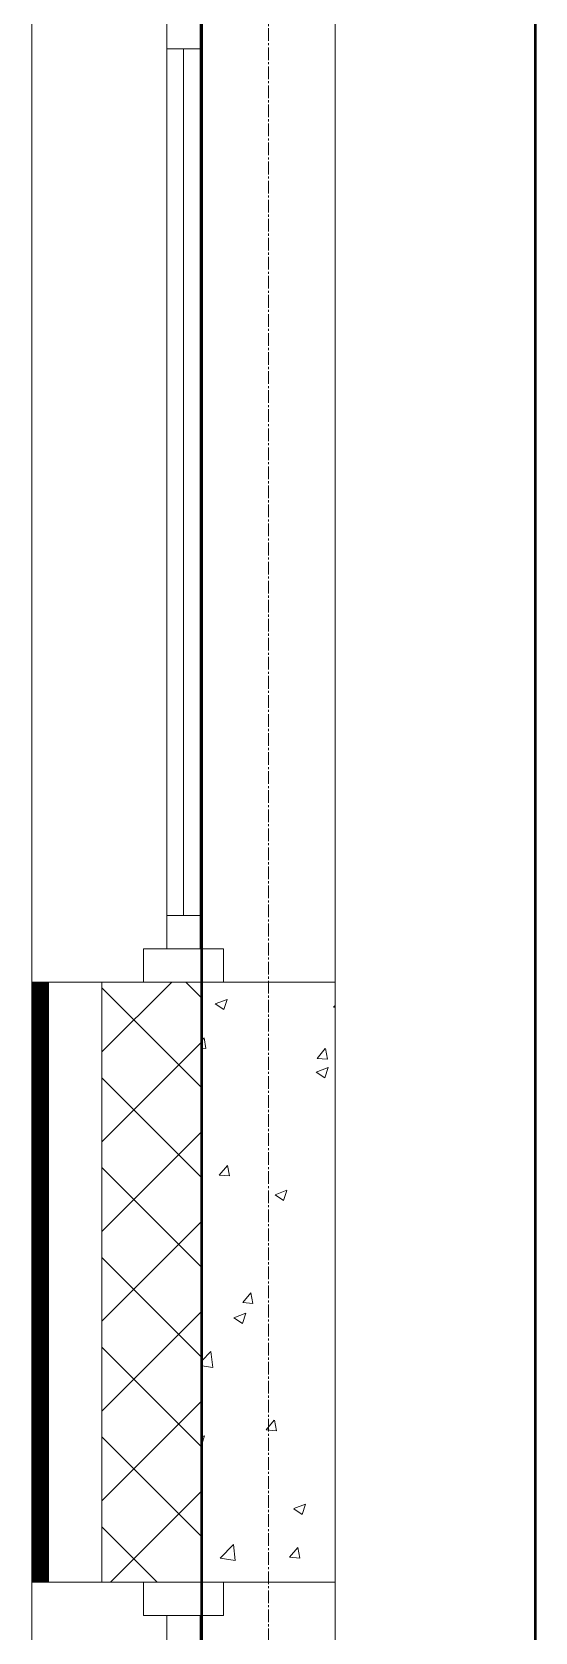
# Model space of a CAD drawing. Header units: millimetres. Extents: x -231292 to 573618, y -153144 to 564035.
# Drawn here: x 8528 to 9283, y -77120 to -74720 of the extents above; entities that cross this region are included whole.
import ezdxf

# ---------------------------------------------------------------- set-up
doc = ezdxf.new("R2010")
doc.units = ezdxf.units.MM
doc.linetypes.add('CENTER2', pattern=[28.575, 19.05, -3.175, 3.175, -3.175])
doc.layers.get('0').update_dxf_attribs({"color": 250})
for name, color, linetype, lineweight in [('A-Wall_Материал_Газоблок_Контур', 250, 'Continuous', 0), ('АР_Окна', 250, 'Continuous', 5), ('АР_Стены ПЕНОблок', 250, 'Continuous', 20), ('АР_Тонкая', 250, 'Continuous', 5), ('АР_Утеплитель', 250, 'Continuous', 0), ('АР_Штриховка', 250, 'Continuous', 0), ('РД_Оси_100', 250, 'Continuous', 0)]:
    doc.layers.add(name, color=color, linetype=linetype, lineweight=lineweight)
doc.layers.add('КР_Балки-0.5', color=60, linetype='Continuous', lineweight=50, plot=False)

# ---------------------------------------------------------------- blocks, each defined once
blk = doc.blocks.new('оси_рен')
at = {"layer": 'РД_Оси_100', "color": 251, "linetype": 'CENTER2', "true_color": 0x636466}
blk.add_line((1195652.916, 135558.25), (1195652.916, 223268.25), dxfattribs=at)

msp = doc.modelspace()

# ---------------------------------------------------------------- linework, layer by layer
at = {"layer": 'A-Wall_Материал_Газоблок_Контур', "color": 18, "linetype": 'Continuous', "lineweight": 0, "true_color": 0x000000}
for p, q in [((8528.458, -74645.283), (8528.458, -76145.283)), ((8983.458, -76145.283), (8983.458, -74645.283)), ((8528.458, -77045.283), (8528.458, -79445.283)), ((8983.458, -79445.283), (8983.458, -77045.283))]:
    msp.add_line(p, q, dxfattribs=at)
at = {"layer": 'АР_Окна', "color": 18, "linetype": 'Continuous', "lineweight": 5, "true_color": 0x000000}
for p, q in [((8528.458, -74645.283), (8528.458, -76145.283)), ((8983.458, -74645.283), (8983.458, -76145.283)), ((8730.958, -74745.283), (8780.958, -74745.283)), ((8755.958, -74745.283), (8755.958, -76045.283)), ((8730.958, -76045.283), (8780.958, -76045.283)), ((8528.458, -77045.283), (8528.458, -79445.283)), ((8983.458, -77045.283), (8983.458, -79445.283))]:
    msp.add_line(p, q, dxfattribs=at)
for points in [[(8730.958, -74695.283), (8780.958, -74695.283), (8780.958, -76095.283), (8730.958, -76095.283)], [(8815.958, -76095.283), (8815.958, -76145.283), (8695.958, -76145.283), (8695.958, -76095.283)], [(8815.958, -77095.283), (8815.958, -77045.283), (8695.958, -77045.283), (8695.958, -77095.283)], [(8730.958, -77095.283), (8780.958, -77095.283), (8780.958, -79395.283), (8730.958, -79395.283)]]:
    msp.add_lwpolyline(points, close=True, dxfattribs=at)
at = {"layer": 'АР_Стены ПЕНОблок', "color": 18, "linetype": 'Continuous', "lineweight": 20, "true_color": 0x000000}
for p, q in [((8983.458, -76145.283), (8783.458, -76145.283)), ((8783.458, -76145.283), (8783.458, -77045.283)), ((8983.458, -77045.283), (8983.458, -76145.283)), ((8783.458, -77045.283), (8983.458, -77045.283))]:
    msp.add_line(p, q, dxfattribs=at)
at = {"layer": 'АР_Тонкая', "color": 18, "linetype": 'Continuous', "lineweight": 5, "true_color": 0x000000}
for p, q in [((8553.458, -76145.283), (8528.458, -76145.283)), ((8528.458, -76145.283), (8528.458, -77045.283)), ((8633.458, -76145.283), (8553.458, -76145.283)), ((8553.458, -76145.283), (8553.458, -77045.283)), ((8553.458, -77045.283), (8553.458, -76145.283)), ((8633.458, -77045.283), (8633.458, -76145.283)), ((8528.458, -77045.283), (8553.458, -77045.283)), ((8553.458, -77045.283), (8633.458, -77045.283))]:
    msp.add_line(p, q, dxfattribs=at)
at = {"layer": 'АР_Утеплитель', "color": 18, "linetype": 'Continuous', "lineweight": 0, "true_color": 0x000000}
for p, q in [((8783.458, -76145.283), (8633.458, -76145.283)), ((8633.458, -76145.283), (8633.458, -77045.283)), ((8783.458, -77045.283), (8783.458, -76145.283)), ((8633.458, -77045.283), (8783.458, -77045.283))]:
    msp.add_line(p, q, dxfattribs=at)
at = {"layer": 'АР_Штриховка', "color": 18, "linetype": 'Continuous', "lineweight": 0, "true_color": 0x000000}
for p, q in [((8528.458, -76146.283), (8553.458, -76146.283)), ((8528.458, -76147.283), (8553.458, -76147.283)), ((8528.458, -76148.283), (8553.458, -76148.283)), ((8528.458, -76149.283), (8553.458, -76149.283)), ((8528.458, -76150.283), (8553.458, -76150.283)), ((8528.458, -76151.283), (8553.458, -76151.283)), ((8633.458, -76250.12), (8738.295, -76145.283)), ((8783.458, -76169.528), (8759.213, -76145.283)), ((8528.458, -76152.283), (8553.458, -76152.283)), ((8528.458, -76153.283), (8553.458, -76153.283)), ((8528.458, -76154.283), (8553.458, -76154.283)), ((8528.458, -76155.283), (8553.458, -76155.283)), ((8528.458, -76156.283), (8553.458, -76156.283)), ((8528.458, -76157.283), (8553.458, -76157.283)), ((8528.458, -76158.283), (8553.458, -76158.283)), ((8528.458, -76159.283), (8553.458, -76159.283)), ((8528.458, -76160.283), (8553.458, -76160.283)), ((8528.458, -76161.283), (8553.458, -76161.283)), ((8528.458, -76162.283), (8553.458, -76162.283)), ((8528.458, -76163.283), (8553.458, -76163.283)), ((8528.458, -76164.283), (8553.458, -76164.283)), ((8528.458, -76165.283), (8553.458, -76165.283)), ((8528.458, -76166.283), (8553.458, -76166.283)), ((8528.458, -76167.283), (8553.458, -76167.283)), ((8528.458, -76168.283), (8553.458, -76168.283)), ((8528.458, -76169.283), (8553.458, -76169.283)), ((8528.458, -76170.283), (8553.458, -76170.283)), ((8528.458, -76171.283), (8553.458, -76171.283)), ((8528.458, -76172.283), (8553.458, -76172.283)), ((8528.458, -76173.283), (8553.458, -76173.283)), ((8528.458, -76174.283), (8553.458, -76174.283)), ((8528.458, -76175.283), (8553.458, -76175.283)), ((8783.458, -76304.232), (8633.458, -76154.232)), ((8803.611, -76178.141), (8821.396, -76171.315)), ((8816.228, -76186.722), (8821.378, -76171.373)), ((8528.458, -76176.283), (8553.458, -76176.283)), ((8528.458, -76177.283), (8553.458, -76177.283)), ((8528.458, -76178.283), (8553.458, -76178.283)), ((8528.458, -76179.283), (8553.458, -76179.283)), ((8528.458, -76180.283), (8553.458, -76180.283)), ((8528.458, -76181.283), (8553.458, -76181.283)), ((8528.458, -76182.283), (8553.458, -76182.283)), ((8528.458, -76183.283), (8553.458, -76183.283)), ((8528.458, -76184.283), (8553.458, -76184.283)), ((8528.458, -76185.283), (8553.458, -76185.283)), ((8528.458, -76186.283), (8553.458, -76186.283)), ((8528.458, -76187.283), (8553.458, -76187.283)), ((8528.458, -76188.283), (8553.458, -76188.283)), ((8528.458, -76189.283), (8553.458, -76189.283)), ((8528.458, -76190.283), (8553.458, -76190.283)), ((8528.458, -76191.283), (8553.458, -76191.283)), ((8528.458, -76192.283), (8553.458, -76192.283)), ((8528.458, -76193.283), (8553.458, -76193.283)), ((8528.458, -76194.283), (8553.458, -76194.283)), ((8528.458, -76195.283), (8553.458, -76195.283)), ((8528.458, -76196.283), (8553.458, -76196.283)), ((8528.458, -76197.283), (8553.458, -76197.283)), ((8528.458, -76198.283), (8553.458, -76198.283)), ((8528.458, -76199.283), (8553.458, -76199.283)), ((8803.586, -76178.197), (8816.22, -76186.719)), ((8980.965, -76183.15), (8983.458, -76180.552)), ((8981.004, -76183.233), (8983.458, -76183.614)), ((8528.458, -76200.283), (8553.458, -76200.283)), ((8528.458, -76201.283), (8553.458, -76201.283)), ((8528.458, -76202.283), (8553.458, -76202.283)), ((8528.458, -76203.283), (8553.458, -76203.283)), ((8528.458, -76204.283), (8553.458, -76204.283)), ((8528.458, -76205.283), (8553.458, -76205.283)), ((8528.458, -76206.283), (8553.458, -76206.283)), ((8528.458, -76207.283), (8553.458, -76207.283)), ((8528.458, -76208.283), (8553.458, -76208.283)), ((8528.458, -76209.283), (8553.458, -76209.283)), ((8528.458, -76210.283), (8553.458, -76210.283)), ((8528.458, -76211.283), (8553.458, -76211.283)), ((8528.458, -76212.283), (8553.458, -76212.283)), ((8528.458, -76213.283), (8553.458, -76213.283)), ((8528.458, -76214.283), (8553.458, -76214.283)), ((8528.458, -76215.283), (8553.458, -76215.283)), ((8528.458, -76216.283), (8553.458, -76216.283)), ((8528.458, -76217.283), (8553.458, -76217.283)), ((8528.458, -76218.283), (8553.458, -76218.283)), ((8528.458, -76219.283), (8553.458, -76219.283)), ((8528.458, -76220.283), (8553.458, -76220.283)), ((8528.458, -76221.283), (8553.458, -76221.283)), ((8528.458, -76222.283), (8553.458, -76222.283)), ((8528.458, -76223.283), (8553.458, -76223.283)), ((8528.458, -76224.283), (8553.458, -76224.283)), ((8528.458, -76225.283), (8553.458, -76225.283)), ((8528.458, -76226.283), (8553.458, -76226.283)), ((8528.458, -76227.283), (8553.458, -76227.283)), ((8528.458, -76228.283), (8553.458, -76228.283)), ((8528.458, -76229.283), (8553.458, -76229.283)), ((8528.458, -76230.283), (8553.458, -76230.283)), ((8528.458, -76231.283), (8553.458, -76231.283)), ((8528.458, -76232.283), (8553.458, -76232.283)), ((8528.458, -76233.283), (8553.458, -76233.283)), ((8528.458, -76234.283), (8553.458, -76234.283)), ((8528.458, -76235.283), (8553.458, -76235.283)), ((8528.458, -76236.283), (8553.458, -76236.283)), ((8528.458, -76237.283), (8553.458, -76237.283)), ((8528.458, -76238.283), (8553.458, -76238.283)), ((8528.458, -76239.283), (8553.458, -76239.283)), ((8528.458, -76240.283), (8553.458, -76240.283)), ((8528.458, -76241.283), (8553.458, -76241.283)), ((8528.458, -76242.283), (8553.458, -76242.283)), ((8528.458, -76243.283), (8553.458, -76243.283)), ((8528.458, -76244.283), (8553.458, -76244.283)), ((8528.458, -76245.283), (8553.458, -76245.283)), ((8528.458, -76246.283), (8553.458, -76246.283)), ((8528.458, -76247.283), (8553.458, -76247.283)), ((8633.458, -76384.824), (8783.458, -76234.824)), ((8783.458, -76232.88), (8786.467, -76229.294)), ((8783.458, -76244.696), (8789.404, -76245.216)), ((8789.61, -76245.178), (8786.673, -76229.257)), ((8956.407, -76259.826), (8968.652, -76245.233)), ((8971.794, -76261.117), (8968.857, -76245.196)), ((8528.458, -76248.283), (8553.458, -76248.283)), ((8528.458, -76249.283), (8553.458, -76249.283)), ((8528.458, -76250.283), (8553.458, -76250.283)), ((8528.458, -76251.283), (8553.458, -76251.283)), ((8528.458, -76252.283), (8553.458, -76252.283)), ((8528.458, -76253.283), (8553.458, -76253.283)), ((8528.458, -76254.283), (8553.458, -76254.283)), ((8528.458, -76255.283), (8553.458, -76255.283)), ((8528.458, -76256.283), (8553.458, -76256.283)), ((8528.458, -76257.283), (8553.458, -76257.283)), ((8528.458, -76258.283), (8553.458, -76258.283)), ((8528.458, -76259.283), (8553.458, -76259.283)), ((8528.458, -76260.283), (8553.458, -76260.283)), ((8528.458, -76261.283), (8553.458, -76261.283)), ((8528.458, -76262.283), (8553.458, -76262.283)), ((8528.458, -76263.283), (8553.458, -76263.283)), ((8528.458, -76264.283), (8553.458, -76264.283)), ((8528.458, -76265.283), (8553.458, -76265.283)), ((8528.458, -76266.283), (8553.458, -76266.283)), ((8528.458, -76267.283), (8553.458, -76267.283)), ((8528.458, -76268.283), (8553.458, -76268.283)), ((8528.458, -76269.283), (8553.458, -76269.283)), ((8528.458, -76270.283), (8553.458, -76270.283)), ((8528.458, -76271.283), (8553.458, -76271.283)), ((8956.406, -76259.827), (8971.589, -76261.155)), ((8528.458, -76272.283), (8553.458, -76272.283)), ((8528.458, -76273.283), (8553.458, -76273.283)), ((8528.458, -76274.283), (8553.458, -76274.283)), ((8528.458, -76275.283), (8553.458, -76275.283)), ((8528.458, -76276.283), (8553.458, -76276.283)), ((8528.458, -76277.283), (8553.458, -76277.283)), ((8528.458, -76278.283), (8553.458, -76278.283)), ((8528.458, -76279.283), (8553.458, -76279.283)), ((8528.458, -76280.283), (8553.458, -76280.283)), ((8528.458, -76281.283), (8553.458, -76281.283)), ((8528.458, -76282.283), (8553.458, -76282.283)), ((8528.458, -76283.283), (8553.458, -76283.283)), ((8528.458, -76284.283), (8553.458, -76284.283)), ((8528.458, -76285.283), (8553.458, -76285.283)), ((8528.458, -76286.283), (8553.458, -76286.283)), ((8528.458, -76287.283), (8553.458, -76287.283)), ((8528.458, -76288.283), (8553.458, -76288.283)), ((8528.458, -76289.283), (8553.458, -76289.283)), ((8528.458, -76290.283), (8553.458, -76290.283)), ((8528.458, -76291.283), (8553.458, -76291.283)), ((8528.458, -76292.283), (8553.458, -76292.283)), ((8528.458, -76293.283), (8553.458, -76293.283)), ((8528.458, -76294.283), (8553.458, -76294.283)), ((8528.458, -76295.283), (8553.458, -76295.283)), ((8783.458, -76438.936), (8633.458, -76288.936)), ((8955.2, -76280.462), (8967.835, -76288.984)), ((8955.225, -76280.407), (8973.01, -76273.58)), ((8967.843, -76288.987), (8972.993, -76273.638)), ((8528.458, -76296.283), (8553.458, -76296.283)), ((8528.458, -76297.283), (8553.458, -76297.283)), ((8528.458, -76298.283), (8553.458, -76298.283)), ((8528.458, -76299.283), (8553.458, -76299.283)), ((8528.458, -76300.283), (8553.458, -76300.283)), ((8528.458, -76301.283), (8553.458, -76301.283)), ((8528.458, -76302.283), (8553.458, -76302.283)), ((8528.458, -76303.283), (8553.458, -76303.283)), ((8528.458, -76304.283), (8553.458, -76304.283)), ((8528.458, -76305.283), (8553.458, -76305.283)), ((8528.458, -76306.283), (8553.458, -76306.283)), ((8528.458, -76307.283), (8553.458, -76307.283)), ((8528.458, -76308.283), (8553.458, -76308.283)), ((8528.458, -76309.283), (8553.458, -76309.283)), ((8528.458, -76310.283), (8553.458, -76310.283)), ((8528.458, -76311.283), (8553.458, -76311.283)), ((8528.458, -76312.283), (8553.458, -76312.283)), ((8528.458, -76313.283), (8553.458, -76313.283)), ((8528.458, -76314.283), (8553.458, -76314.283)), ((8528.458, -76315.283), (8553.458, -76315.283)), ((8528.458, -76316.283), (8553.458, -76316.283)), ((8528.458, -76317.283), (8553.458, -76317.283)), ((8528.458, -76318.283), (8553.458, -76318.283)), ((8528.458, -76319.283), (8553.458, -76319.283)), ((8528.458, -76320.283), (8553.458, -76320.283)), ((8528.458, -76321.283), (8553.458, -76321.283)), ((8528.458, -76322.283), (8553.458, -76322.283)), ((8528.458, -76323.283), (8553.458, -76323.283)), ((8528.458, -76324.283), (8553.458, -76324.283)), ((8528.458, -76325.283), (8553.458, -76325.283)), ((8528.458, -76326.283), (8553.458, -76326.283)), ((8528.458, -76327.283), (8553.458, -76327.283)), ((8528.458, -76328.283), (8553.458, -76328.283)), ((8528.458, -76329.283), (8553.458, -76329.283)), ((8528.458, -76330.283), (8553.458, -76330.283)), ((8528.458, -76331.283), (8553.458, -76331.283)), ((8528.458, -76332.283), (8553.458, -76332.283)), ((8528.458, -76333.283), (8553.458, -76333.283)), ((8528.458, -76334.283), (8553.458, -76334.283)), ((8528.458, -76335.283), (8553.458, -76335.283)), ((8528.458, -76336.283), (8553.458, -76336.283)), ((8528.458, -76337.283), (8553.458, -76337.283)), ((8528.458, -76338.283), (8553.458, -76338.283)), ((8528.458, -76339.283), (8553.458, -76339.283)), ((8528.458, -76340.283), (8553.458, -76340.283)), ((8528.458, -76341.283), (8553.458, -76341.283)), ((8528.458, -76342.283), (8553.458, -76342.283)), ((8528.458, -76343.283), (8553.458, -76343.283)), ((8528.458, -76344.283), (8553.458, -76344.283)), ((8528.458, -76345.283), (8553.458, -76345.283)), ((8528.458, -76346.283), (8553.458, -76346.283)), ((8528.458, -76347.283), (8553.458, -76347.283)), ((8528.458, -76348.283), (8553.458, -76348.283)), ((8528.458, -76349.283), (8553.458, -76349.283)), ((8528.458, -76350.283), (8553.458, -76350.283)), ((8528.458, -76351.283), (8553.458, -76351.283)), ((8528.458, -76352.283), (8553.458, -76352.283)), ((8528.458, -76353.283), (8553.458, -76353.283)), ((8528.458, -76354.283), (8553.458, -76354.283)), ((8528.458, -76355.283), (8553.458, -76355.283)), ((8528.458, -76356.283), (8553.458, -76356.283)), ((8528.458, -76357.283), (8553.458, -76357.283)), ((8528.458, -76358.283), (8553.458, -76358.283)), ((8528.458, -76359.283), (8553.458, -76359.283)), ((8528.458, -76360.283), (8553.458, -76360.283)), ((8528.458, -76361.283), (8553.458, -76361.283)), ((8528.458, -76362.283), (8553.458, -76362.283)), ((8528.458, -76363.283), (8553.458, -76363.283)), ((8528.458, -76364.283), (8553.458, -76364.283)), ((8528.458, -76365.283), (8553.458, -76365.283)), ((8528.458, -76366.283), (8553.458, -76366.283)), ((8528.458, -76367.283), (8553.458, -76367.283)), ((8528.458, -76368.283), (8553.458, -76368.283)), ((8528.458, -76369.283), (8553.458, -76369.283)), ((8528.458, -76370.283), (8553.458, -76370.283)), ((8528.458, -76371.283), (8553.458, -76371.283)), ((8528.458, -76372.283), (8553.458, -76372.283)), ((8528.458, -76373.283), (8553.458, -76373.283)), ((8528.458, -76374.283), (8553.458, -76374.283)), ((8528.458, -76375.283), (8553.458, -76375.283)), ((8528.458, -76376.283), (8553.458, -76376.283)), ((8528.458, -76377.283), (8553.458, -76377.283)), ((8528.458, -76378.283), (8553.458, -76378.283)), ((8528.458, -76379.283), (8553.458, -76379.283)), ((8528.458, -76380.283), (8553.458, -76380.283)), ((8528.458, -76381.283), (8553.458, -76381.283)), ((8528.458, -76382.283), (8553.458, -76382.283)), ((8528.458, -76383.283), (8553.458, -76383.283)), ((8528.458, -76384.283), (8553.458, -76384.283)), ((8528.458, -76385.283), (8553.458, -76385.283)), ((8528.458, -76386.283), (8553.458, -76386.283)), ((8528.458, -76387.283), (8553.458, -76387.283)), ((8528.458, -76388.283), (8553.458, -76388.283)), ((8528.458, -76389.283), (8553.458, -76389.283)), ((8528.458, -76390.283), (8553.458, -76390.283)), ((8528.458, -76391.283), (8553.458, -76391.283)), ((8633.458, -76519.528), (8783.458, -76369.528)), ((8528.458, -76392.283), (8553.458, -76392.283)), ((8528.458, -76393.283), (8553.458, -76393.283)), ((8528.458, -76394.283), (8553.458, -76394.283)), ((8528.458, -76395.283), (8553.458, -76395.283)), ((8528.458, -76396.283), (8553.458, -76396.283)), ((8528.458, -76397.283), (8553.458, -76397.283)), ((8528.458, -76398.283), (8553.458, -76398.283)), ((8528.458, -76399.283), (8553.458, -76399.283)), ((8528.458, -76400.283), (8553.458, -76400.283)), ((8528.458, -76401.283), (8553.458, -76401.283)), ((8528.458, -76402.283), (8553.458, -76402.283)), ((8528.458, -76403.283), (8553.458, -76403.283)), ((8528.458, -76404.283), (8553.458, -76404.283)), ((8528.458, -76405.283), (8553.458, -76405.283)), ((8528.458, -76406.283), (8553.458, -76406.283)), ((8528.458, -76407.283), (8553.458, -76407.283)), ((8528.458, -76408.283), (8553.458, -76408.283)), ((8528.458, -76409.283), (8553.458, -76409.283)), ((8528.458, -76410.283), (8553.458, -76410.283)), ((8528.458, -76411.283), (8553.458, -76411.283)), ((8528.458, -76412.283), (8553.458, -76412.283)), ((8528.458, -76413.283), (8553.458, -76413.283)), ((8528.458, -76414.283), (8553.458, -76414.283)), ((8528.458, -76415.283), (8553.458, -76415.283)), ((8528.458, -76416.283), (8553.458, -76416.283)), ((8528.458, -76417.283), (8553.458, -76417.283)), ((8528.458, -76418.283), (8553.458, -76418.283)), ((8528.458, -76419.283), (8553.458, -76419.283)), ((8528.458, -76420.283), (8553.458, -76420.283)), ((8528.458, -76421.283), (8553.458, -76421.283)), ((8528.458, -76422.283), (8553.458, -76422.283)), ((8528.458, -76423.283), (8553.458, -76423.283)), ((8528.458, -76424.283), (8553.458, -76424.283)), ((8528.458, -76425.283), (8553.458, -76425.283)), ((8528.458, -76426.283), (8553.458, -76426.283)), ((8528.458, -76427.283), (8553.458, -76427.283)), ((8528.458, -76428.283), (8553.458, -76428.283)), ((8528.458, -76429.283), (8553.458, -76429.283)), ((8528.458, -76430.283), (8553.458, -76430.283)), ((8528.458, -76431.283), (8553.458, -76431.283)), ((8528.458, -76432.283), (8553.458, -76432.283)), ((8528.458, -76433.283), (8553.458, -76433.283)), ((8528.458, -76434.283), (8553.458, -76434.283)), ((8528.458, -76435.283), (8553.458, -76435.283)), ((8528.458, -76436.283), (8553.458, -76436.283)), ((8528.458, -76437.283), (8553.458, -76437.283)), ((8528.458, -76438.283), (8553.458, -76438.283)), ((8528.458, -76439.283), (8553.458, -76439.283)), ((8783.458, -76573.639), (8633.458, -76423.639)), ((8809.465, -76434.944), (8821.71, -76420.351)), ((8809.465, -76434.945), (8824.647, -76436.273)), ((8824.852, -76436.235), (8821.915, -76420.314)), ((8528.458, -76440.283), (8553.458, -76440.283)), ((8528.458, -76441.283), (8553.458, -76441.283)), ((8528.458, -76442.283), (8553.458, -76442.283)), ((8528.458, -76443.283), (8553.458, -76443.283)), ((8528.458, -76444.283), (8553.458, -76444.283)), ((8528.458, -76445.283), (8553.458, -76445.283)), ((8528.458, -76446.283), (8553.458, -76446.283)), ((8528.458, -76447.283), (8553.458, -76447.283)), ((8528.458, -76448.283), (8553.458, -76448.283)), ((8528.458, -76449.283), (8553.458, -76449.283)), ((8528.458, -76450.283), (8553.458, -76450.283)), ((8528.458, -76451.283), (8553.458, -76451.283)), ((8528.458, -76452.283), (8553.458, -76452.283)), ((8528.458, -76453.283), (8553.458, -76453.283)), ((8528.458, -76454.283), (8553.458, -76454.283)), ((8528.458, -76455.283), (8553.458, -76455.283)), ((8528.458, -76456.283), (8553.458, -76456.283)), ((8528.458, -76457.283), (8553.458, -76457.283)), ((8528.458, -76458.283), (8553.458, -76458.283)), ((8528.458, -76459.283), (8553.458, -76459.283)), ((8528.458, -76460.283), (8553.458, -76460.283)), ((8528.458, -76461.283), (8553.458, -76461.283)), ((8528.458, -76462.283), (8553.458, -76462.283)), ((8528.458, -76463.283), (8553.458, -76463.283)), ((8893.423, -76464.595), (8911.208, -76457.768)), ((8906.041, -76473.175), (8911.191, -76457.826)), ((8528.458, -76464.283), (8553.458, -76464.283)), ((8528.458, -76465.283), (8553.458, -76465.283)), ((8528.458, -76466.283), (8553.458, -76466.283)), ((8528.458, -76467.283), (8553.458, -76467.283)), ((8528.458, -76468.283), (8553.458, -76468.283)), ((8528.458, -76469.283), (8553.458, -76469.283)), ((8528.458, -76470.283), (8553.458, -76470.283)), ((8528.458, -76471.283), (8553.458, -76471.283)), ((8528.458, -76472.283), (8553.458, -76472.283)), ((8528.458, -76473.283), (8553.458, -76473.283)), ((8528.458, -76474.283), (8553.458, -76474.283)), ((8528.458, -76475.283), (8553.458, -76475.283)), ((8528.458, -76476.283), (8553.458, -76476.283)), ((8528.458, -76477.283), (8553.458, -76477.283)), ((8528.458, -76478.283), (8553.458, -76478.283)), ((8528.458, -76479.283), (8553.458, -76479.283)), ((8528.458, -76480.283), (8553.458, -76480.283)), ((8528.458, -76481.283), (8553.458, -76481.283)), ((8528.458, -76482.283), (8553.458, -76482.283)), ((8528.458, -76483.283), (8553.458, -76483.283)), ((8528.458, -76484.283), (8553.458, -76484.283)), ((8528.458, -76485.283), (8553.458, -76485.283)), ((8528.458, -76486.283), (8553.458, -76486.283)), ((8528.458, -76487.283), (8553.458, -76487.283)), ((8893.398, -76464.65), (8906.033, -76473.172)), ((8528.458, -76488.283), (8553.458, -76488.283)), ((8528.458, -76489.283), (8553.458, -76489.283)), ((8528.458, -76490.283), (8553.458, -76490.283)), ((8528.458, -76491.283), (8553.458, -76491.283)), ((8528.458, -76492.283), (8553.458, -76492.283)), ((8528.458, -76493.283), (8553.458, -76493.283)), ((8528.458, -76494.283), (8553.458, -76494.283)), ((8528.458, -76495.283), (8553.458, -76495.283)), ((8528.458, -76496.283), (8553.458, -76496.283)), ((8528.458, -76497.283), (8553.458, -76497.283)), ((8528.458, -76498.283), (8553.458, -76498.283)), ((8528.458, -76499.283), (8553.458, -76499.283)), ((8528.458, -76500.283), (8553.458, -76500.283)), ((8528.458, -76501.283), (8553.458, -76501.283)), ((8528.458, -76502.283), (8553.458, -76502.283)), ((8528.458, -76503.283), (8553.458, -76503.283)), ((8528.458, -76504.283), (8553.458, -76504.283)), ((8528.458, -76505.283), (8553.458, -76505.283)), ((8528.458, -76506.283), (8553.458, -76506.283)), ((8528.458, -76507.283), (8553.458, -76507.283)), ((8528.458, -76508.283), (8553.458, -76508.283)), ((8528.458, -76509.283), (8553.458, -76509.283)), ((8528.458, -76510.283), (8553.458, -76510.283)), ((8528.458, -76511.283), (8553.458, -76511.283)), ((8633.458, -76654.232), (8783.458, -76504.232)), ((8528.458, -76512.283), (8553.458, -76512.283)), ((8528.458, -76513.283), (8553.458, -76513.283)), ((8528.458, -76514.283), (8553.458, -76514.283)), ((8528.458, -76515.283), (8553.458, -76515.283)), ((8528.458, -76516.283), (8553.458, -76516.283)), ((8528.458, -76517.283), (8553.458, -76517.283)), ((8528.458, -76518.283), (8553.458, -76518.283)), ((8528.458, -76519.283), (8553.458, -76519.283)), ((8528.458, -76520.283), (8553.458, -76520.283)), ((8528.458, -76521.283), (8553.458, -76521.283)), ((8528.458, -76522.283), (8553.458, -76522.283)), ((8528.458, -76523.283), (8553.458, -76523.283)), ((8528.458, -76524.283), (8553.458, -76524.283)), ((8528.458, -76525.283), (8553.458, -76525.283)), ((8528.458, -76526.283), (8553.458, -76526.283)), ((8528.458, -76527.283), (8553.458, -76527.283)), ((8528.458, -76528.283), (8553.458, -76528.283)), ((8528.458, -76529.283), (8553.458, -76529.283)), ((8528.458, -76530.283), (8553.458, -76530.283)), ((8528.458, -76531.283), (8553.458, -76531.283)), ((8528.458, -76532.283), (8553.458, -76532.283)), ((8528.458, -76533.283), (8553.458, -76533.283)), ((8528.458, -76534.283), (8553.458, -76534.283)), ((8528.458, -76535.283), (8553.458, -76535.283)), ((8528.458, -76536.283), (8553.458, -76536.283)), ((8528.458, -76537.283), (8553.458, -76537.283)), ((8528.458, -76538.283), (8553.458, -76538.283)), ((8528.458, -76539.283), (8553.458, -76539.283)), ((8528.458, -76540.283), (8553.458, -76540.283)), ((8528.458, -76541.283), (8553.458, -76541.283)), ((8528.458, -76542.283), (8553.458, -76542.283)), ((8528.458, -76543.283), (8553.458, -76543.283)), ((8528.458, -76544.283), (8553.458, -76544.283)), ((8528.458, -76545.283), (8553.458, -76545.283)), ((8528.458, -76546.283), (8553.458, -76546.283)), ((8528.458, -76547.283), (8553.458, -76547.283)), ((8528.458, -76548.283), (8553.458, -76548.283)), ((8528.458, -76549.283), (8553.458, -76549.283)), ((8528.458, -76550.283), (8553.458, -76550.283)), ((8528.458, -76551.283), (8553.458, -76551.283)), ((8528.458, -76552.283), (8553.458, -76552.283)), ((8528.458, -76553.283), (8553.458, -76553.283)), ((8528.458, -76554.283), (8553.458, -76554.283)), ((8528.458, -76555.283), (8553.458, -76555.283)), ((8528.458, -76556.283), (8553.458, -76556.283)), ((8528.458, -76557.283), (8553.458, -76557.283)), ((8528.458, -76558.283), (8553.458, -76558.283)), ((8528.458, -76559.283), (8553.458, -76559.283)), ((8783.458, -76708.343), (8633.458, -76558.343)), ((8528.458, -76560.283), (8553.458, -76560.283)), ((8528.458, -76561.283), (8553.458, -76561.283)), ((8528.458, -76562.283), (8553.458, -76562.283)), ((8528.458, -76563.283), (8553.458, -76563.283)), ((8528.458, -76564.283), (8553.458, -76564.283)), ((8528.458, -76565.283), (8553.458, -76565.283)), ((8528.458, -76566.283), (8553.458, -76566.283)), ((8528.458, -76567.283), (8553.458, -76567.283)), ((8528.458, -76568.283), (8553.458, -76568.283)), ((8528.458, -76569.283), (8553.458, -76569.283)), ((8528.458, -76570.283), (8553.458, -76570.283)), ((8528.458, -76571.283), (8553.458, -76571.283)), ((8528.458, -76572.283), (8553.458, -76572.283)), ((8528.458, -76573.283), (8553.458, -76573.283)), ((8528.458, -76574.283), (8553.458, -76574.283)), ((8528.458, -76575.283), (8553.458, -76575.283)), ((8528.458, -76576.283), (8553.458, -76576.283)), ((8528.458, -76577.283), (8553.458, -76577.283)), ((8528.458, -76578.283), (8553.458, -76578.283)), ((8528.458, -76579.283), (8553.458, -76579.283)), ((8528.458, -76580.283), (8553.458, -76580.283)), ((8528.458, -76581.283), (8553.458, -76581.283)), ((8528.458, -76582.283), (8553.458, -76582.283)), ((8528.458, -76583.283), (8553.458, -76583.283)), ((8528.458, -76584.283), (8553.458, -76584.283)), ((8528.458, -76585.283), (8553.458, -76585.283)), ((8528.458, -76586.283), (8553.458, -76586.283)), ((8528.458, -76587.283), (8553.458, -76587.283)), ((8528.458, -76588.283), (8553.458, -76588.283)), ((8528.458, -76589.283), (8553.458, -76589.283)), ((8528.458, -76590.283), (8553.458, -76590.283)), ((8528.458, -76591.283), (8553.458, -76591.283)), ((8528.458, -76592.283), (8553.458, -76592.283)), ((8528.458, -76593.283), (8553.458, -76593.283)), ((8528.458, -76594.283), (8553.458, -76594.283)), ((8528.458, -76595.283), (8553.458, -76595.283)), ((8528.458, -76596.283), (8553.458, -76596.283)), ((8528.458, -76597.283), (8553.458, -76597.283)), ((8528.458, -76598.283), (8553.458, -76598.283)), ((8528.458, -76599.283), (8553.458, -76599.283)), ((8528.458, -76600.283), (8553.458, -76600.283)), ((8528.458, -76601.283), (8553.458, -76601.283)), ((8528.458, -76602.283), (8553.458, -76602.283)), ((8528.458, -76603.283), (8553.458, -76603.283)), ((8528.458, -76604.283), (8553.458, -76604.283)), ((8528.458, -76605.283), (8553.458, -76605.283)), ((8528.458, -76606.283), (8553.458, -76606.283)), ((8528.458, -76607.283), (8553.458, -76607.283)), ((8528.458, -76608.283), (8553.458, -76608.283)), ((8528.458, -76609.283), (8553.458, -76609.283)), ((8528.458, -76610.283), (8553.458, -76610.283)), ((8528.458, -76611.283), (8553.458, -76611.283)), ((8528.458, -76612.283), (8553.458, -76612.283)), ((8528.458, -76613.283), (8553.458, -76613.283)), ((8528.458, -76614.283), (8553.458, -76614.283)), ((8528.458, -76615.283), (8553.458, -76615.283)), ((8528.458, -76616.283), (8553.458, -76616.283)), ((8528.458, -76617.283), (8553.458, -76617.283)), ((8528.458, -76618.283), (8553.458, -76618.283)), ((8528.458, -76619.283), (8553.458, -76619.283)), ((8528.458, -76620.283), (8553.458, -76620.283)), ((8528.458, -76621.283), (8553.458, -76621.283)), ((8528.458, -76622.283), (8553.458, -76622.283)), ((8528.458, -76623.283), (8553.458, -76623.283)), ((8528.458, -76624.283), (8553.458, -76624.283)), ((8528.458, -76625.283), (8553.458, -76625.283)), ((8528.458, -76626.283), (8553.458, -76626.283)), ((8528.458, -76627.283), (8553.458, -76627.283)), ((8528.458, -76628.283), (8553.458, -76628.283)), ((8528.458, -76629.283), (8553.458, -76629.283)), ((8528.458, -76630.283), (8553.458, -76630.283)), ((8528.458, -76631.283), (8553.458, -76631.283)), ((8844.709, -76626.001), (8856.954, -76611.408)), ((8844.709, -76626.002), (8859.891, -76627.33)), ((8860.095, -76627.292), (8857.158, -76611.371)), ((8528.458, -76632.283), (8553.458, -76632.283)), ((8528.458, -76633.283), (8553.458, -76633.283)), ((8528.458, -76634.283), (8553.458, -76634.283)), ((8528.458, -76635.283), (8553.458, -76635.283)), ((8528.458, -76636.283), (8553.458, -76636.283)), ((8528.458, -76637.283), (8553.458, -76637.283)), ((8528.458, -76638.283), (8553.458, -76638.283)), ((8528.458, -76639.283), (8553.458, -76639.283)), ((8528.458, -76640.283), (8553.458, -76640.283)), ((8528.458, -76641.283), (8553.458, -76641.283)), ((8528.458, -76642.283), (8553.458, -76642.283)), ((8528.458, -76643.283), (8553.458, -76643.283)), ((8528.458, -76644.283), (8553.458, -76644.283)), ((8528.458, -76645.283), (8553.458, -76645.283)), ((8528.458, -76646.283), (8553.458, -76646.283)), ((8528.458, -76647.283), (8553.458, -76647.283)), ((8528.458, -76648.283), (8553.458, -76648.283)), ((8528.458, -76649.283), (8553.458, -76649.283)), ((8528.458, -76650.283), (8553.458, -76650.283)), ((8528.458, -76651.283), (8553.458, -76651.283)), ((8528.458, -76652.283), (8553.458, -76652.283)), ((8528.458, -76653.283), (8553.458, -76653.283)), ((8528.458, -76654.283), (8553.458, -76654.283)), ((8528.458, -76655.283), (8553.458, -76655.283)), ((8633.458, -76788.936), (8783.458, -76638.936)), ((8831.596, -76648.838), (8844.231, -76657.36)), ((8831.621, -76648.783), (8849.406, -76641.956)), ((8844.238, -76657.363), (8849.389, -76642.014)), ((8528.458, -76656.283), (8553.458, -76656.283)), ((8528.458, -76657.283), (8553.458, -76657.283)), ((8528.458, -76658.283), (8553.458, -76658.283)), ((8528.458, -76659.283), (8553.458, -76659.283)), ((8528.458, -76660.283), (8553.458, -76660.283)), ((8528.458, -76661.283), (8553.458, -76661.283)), ((8528.458, -76662.283), (8553.458, -76662.283)), ((8528.458, -76663.283), (8553.458, -76663.283)), ((8528.458, -76664.283), (8553.458, -76664.283)), ((8528.458, -76665.283), (8553.458, -76665.283)), ((8528.458, -76666.283), (8553.458, -76666.283)), ((8528.458, -76667.283), (8553.458, -76667.283)), ((8528.458, -76668.283), (8553.458, -76668.283)), ((8528.458, -76669.283), (8553.458, -76669.283)), ((8528.458, -76670.283), (8553.458, -76670.283)), ((8528.458, -76671.283), (8553.458, -76671.283)), ((8528.458, -76672.283), (8553.458, -76672.283)), ((8528.458, -76673.283), (8553.458, -76673.283)), ((8528.458, -76674.283), (8553.458, -76674.283)), ((8528.458, -76675.283), (8553.458, -76675.283)), ((8528.458, -76676.283), (8553.458, -76676.283)), ((8528.458, -76677.283), (8553.458, -76677.283)), ((8528.458, -76678.283), (8553.458, -76678.283)), ((8528.458, -76679.283), (8553.458, -76679.283)), ((8528.458, -76680.283), (8553.458, -76680.283)), ((8528.458, -76681.283), (8553.458, -76681.283)), ((8528.458, -76682.283), (8553.458, -76682.283)), ((8528.458, -76683.283), (8553.458, -76683.283)), ((8528.458, -76684.283), (8553.458, -76684.283)), ((8528.458, -76685.283), (8553.458, -76685.283)), ((8528.458, -76686.283), (8553.458, -76686.283)), ((8528.458, -76687.283), (8553.458, -76687.283)), ((8528.458, -76688.283), (8553.458, -76688.283)), ((8528.458, -76689.283), (8553.458, -76689.283)), ((8528.458, -76690.283), (8553.458, -76690.283)), ((8528.458, -76691.283), (8553.458, -76691.283)), ((8528.458, -76692.283), (8553.458, -76692.283)), ((8528.458, -76693.283), (8553.458, -76693.283)), ((8528.458, -76694.283), (8553.458, -76694.283)), ((8528.458, -76695.283), (8553.458, -76695.283)), ((8528.458, -76696.283), (8553.458, -76696.283)), ((8528.458, -76697.283), (8553.458, -76697.283)), ((8528.458, -76698.283), (8553.458, -76698.283)), ((8528.458, -76699.283), (8553.458, -76699.283)), ((8528.458, -76700.283), (8553.458, -76700.283)), ((8528.458, -76701.283), (8553.458, -76701.283)), ((8528.458, -76702.283), (8553.458, -76702.283)), ((8528.458, -76703.283), (8553.458, -76703.283)), ((8783.458, -76843.047), (8633.458, -76693.047)), ((8783.458, -76713.56), (8797.019, -76699.426)), ((8799.878, -76723.542), (8797.072, -76699.42)), ((8528.458, -76704.283), (8553.458, -76704.283)), ((8528.458, -76705.283), (8553.458, -76705.283)), ((8528.458, -76706.283), (8553.458, -76706.283)), ((8528.458, -76707.283), (8553.458, -76707.283)), ((8528.458, -76708.283), (8553.458, -76708.283)), ((8528.458, -76709.283), (8553.458, -76709.283)), ((8528.458, -76710.283), (8553.458, -76710.283)), ((8528.458, -76711.283), (8553.458, -76711.283)), ((8528.458, -76712.283), (8553.458, -76712.283)), ((8528.458, -76713.283), (8553.458, -76713.283)), ((8528.458, -76714.283), (8553.458, -76714.283)), ((8528.458, -76715.283), (8553.458, -76715.283)), ((8528.458, -76716.283), (8553.458, -76716.283)), ((8528.458, -76717.283), (8553.458, -76717.283)), ((8528.458, -76718.283), (8553.458, -76718.283)), ((8528.458, -76719.283), (8553.458, -76719.283)), ((8528.458, -76720.283), (8553.458, -76720.283)), ((8528.458, -76721.283), (8553.458, -76721.283)), ((8528.458, -76722.283), (8553.458, -76722.283)), ((8528.458, -76723.283), (8553.458, -76723.283)), ((8528.458, -76724.283), (8553.458, -76724.283)), ((8528.458, -76725.283), (8553.458, -76725.283)), ((8528.458, -76726.283), (8553.458, -76726.283)), ((8528.458, -76727.283), (8553.458, -76727.283)), ((8783.458, -76721.087), (8799.865, -76723.631)), ((8528.458, -76728.283), (8553.458, -76728.283)), ((8528.458, -76729.283), (8553.458, -76729.283)), ((8528.458, -76730.283), (8553.458, -76730.283)), ((8528.458, -76731.283), (8553.458, -76731.283)), ((8528.458, -76732.283), (8553.458, -76732.283)), ((8528.458, -76733.283), (8553.458, -76733.283)), ((8528.458, -76734.283), (8553.458, -76734.283)), ((8528.458, -76735.283), (8553.458, -76735.283)), ((8528.458, -76736.283), (8553.458, -76736.283)), ((8528.458, -76737.283), (8553.458, -76737.283)), ((8528.458, -76738.283), (8553.458, -76738.283)), ((8528.458, -76739.283), (8553.458, -76739.283)), ((8528.458, -76740.283), (8553.458, -76740.283)), ((8528.458, -76741.283), (8553.458, -76741.283)), ((8528.458, -76742.283), (8553.458, -76742.283)), ((8528.458, -76743.283), (8553.458, -76743.283)), ((8528.458, -76744.283), (8553.458, -76744.283)), ((8528.458, -76745.283), (8553.458, -76745.283)), ((8528.458, -76746.283), (8553.458, -76746.283)), ((8528.458, -76747.283), (8553.458, -76747.283)), ((8528.458, -76748.283), (8553.458, -76748.283)), ((8528.458, -76749.283), (8553.458, -76749.283)), ((8528.458, -76750.283), (8553.458, -76750.283)), ((8528.458, -76751.283), (8553.458, -76751.283)), ((8983.211, -76751.103), (8983.458, -76751.27)), ((8983.235, -76751.048), (8983.458, -76750.963)), ((8528.458, -76752.283), (8553.458, -76752.283)), ((8528.458, -76753.283), (8553.458, -76753.283)), ((8528.458, -76754.283), (8553.458, -76754.283)), ((8528.458, -76755.283), (8553.458, -76755.283)), ((8528.458, -76756.283), (8553.458, -76756.283)), ((8528.458, -76757.283), (8553.458, -76757.283)), ((8528.458, -76758.283), (8553.458, -76758.283)), ((8528.458, -76759.283), (8553.458, -76759.283)), ((8528.458, -76760.283), (8553.458, -76760.283)), ((8528.458, -76761.283), (8553.458, -76761.283)), ((8528.458, -76762.283), (8553.458, -76762.283)), ((8528.458, -76763.283), (8553.458, -76763.283)), ((8528.458, -76764.283), (8553.458, -76764.283)), ((8528.458, -76765.283), (8553.458, -76765.283)), ((8528.458, -76766.283), (8553.458, -76766.283)), ((8528.458, -76767.283), (8553.458, -76767.283)), ((8528.458, -76768.283), (8553.458, -76768.283)), ((8528.458, -76769.283), (8553.458, -76769.283)), ((8528.458, -76770.283), (8553.458, -76770.283)), ((8528.458, -76771.283), (8553.458, -76771.283)), ((8528.458, -76772.283), (8553.458, -76772.283)), ((8528.458, -76773.283), (8553.458, -76773.283)), ((8528.458, -76774.283), (8553.458, -76774.283)), ((8528.458, -76775.283), (8553.458, -76775.283)), ((8633.458, -76923.639), (8783.458, -76773.639)), ((8528.458, -76776.283), (8553.458, -76776.283)), ((8528.458, -76777.283), (8553.458, -76777.283)), ((8528.458, -76778.283), (8553.458, -76778.283)), ((8528.458, -76779.283), (8553.458, -76779.283)), ((8528.458, -76780.283), (8553.458, -76780.283)), ((8528.458, -76781.283), (8553.458, -76781.283)), ((8528.458, -76782.283), (8553.458, -76782.283)), ((8528.458, -76783.283), (8553.458, -76783.283)), ((8528.458, -76784.283), (8553.458, -76784.283)), ((8528.458, -76785.283), (8553.458, -76785.283)), ((8528.458, -76786.283), (8553.458, -76786.283)), ((8528.458, -76787.283), (8553.458, -76787.283)), ((8528.458, -76788.283), (8553.458, -76788.283)), ((8528.458, -76789.283), (8553.458, -76789.283)), ((8528.458, -76790.283), (8553.458, -76790.283)), ((8528.458, -76791.283), (8553.458, -76791.283)), ((8528.458, -76792.283), (8553.458, -76792.283)), ((8528.458, -76793.283), (8553.458, -76793.283)), ((8528.458, -76794.283), (8553.458, -76794.283)), ((8528.458, -76795.283), (8553.458, -76795.283)), ((8528.458, -76796.283), (8553.458, -76796.283)), ((8528.458, -76797.283), (8553.458, -76797.283)), ((8528.458, -76798.283), (8553.458, -76798.283)), ((8528.458, -76799.283), (8553.458, -76799.283)), ((8528.458, -76800.283), (8553.458, -76800.283)), ((8528.458, -76801.283), (8553.458, -76801.283)), ((8528.458, -76802.283), (8553.458, -76802.283)), ((8528.458, -76803.283), (8553.458, -76803.283)), ((8528.458, -76804.283), (8553.458, -76804.283)), ((8528.458, -76805.283), (8553.458, -76805.283)), ((8528.458, -76806.283), (8553.458, -76806.283)), ((8528.458, -76807.283), (8553.458, -76807.283)), ((8528.458, -76808.283), (8553.458, -76808.283)), ((8528.458, -76809.283), (8553.458, -76809.283)), ((8528.458, -76810.283), (8553.458, -76810.283)), ((8528.458, -76811.283), (8553.458, -76811.283)), ((8528.458, -76812.283), (8553.458, -76812.283)), ((8528.458, -76813.283), (8553.458, -76813.283)), ((8528.458, -76814.283), (8553.458, -76814.283)), ((8528.458, -76815.283), (8553.458, -76815.283)), ((8528.458, -76816.283), (8553.458, -76816.283)), ((8528.458, -76817.283), (8553.458, -76817.283)), ((8528.458, -76818.283), (8553.458, -76818.283)), ((8528.458, -76819.283), (8553.458, -76819.283)), ((8528.458, -76820.283), (8553.458, -76820.283)), ((8528.458, -76821.283), (8553.458, -76821.283)), ((8528.458, -76822.283), (8553.458, -76822.283)), ((8528.458, -76823.283), (8553.458, -76823.283)), ((8879.952, -76817.058), (8892.197, -76802.465)), ((8879.952, -76817.058), (8895.134, -76818.387)), ((8895.338, -76818.349), (8892.401, -76802.428)), ((8528.458, -76824.283), (8553.458, -76824.283)), ((8528.458, -76825.283), (8553.458, -76825.283)), ((8528.458, -76826.283), (8553.458, -76826.283)), ((8528.458, -76827.283), (8553.458, -76827.283)), ((8528.458, -76828.283), (8553.458, -76828.283)), ((8528.458, -76829.283), (8553.458, -76829.283)), ((8528.458, -76830.283), (8553.458, -76830.283)), ((8528.458, -76831.283), (8553.458, -76831.283)), ((8528.458, -76832.283), (8553.458, -76832.283)), ((8528.458, -76833.283), (8553.458, -76833.283)), ((8528.458, -76834.283), (8553.458, -76834.283)), ((8528.458, -76835.283), (8553.458, -76835.283)), ((8528.458, -76836.283), (8553.458, -76836.283)), ((8528.458, -76837.283), (8553.458, -76837.283)), ((8528.458, -76838.283), (8553.458, -76838.283)), ((8528.458, -76839.283), (8553.458, -76839.283)), ((8528.458, -76840.283), (8553.458, -76840.283)), ((8528.458, -76841.283), (8553.458, -76841.283)), ((8528.458, -76842.283), (8553.458, -76842.283)), ((8528.458, -76843.283), (8553.458, -76843.283)), ((8528.458, -76844.283), (8553.458, -76844.283)), ((8528.458, -76845.283), (8553.458, -76845.283)), ((8528.458, -76846.283), (8553.458, -76846.283)), ((8528.458, -76847.283), (8553.458, -76847.283)), ((8783.458, -76977.751), (8633.458, -76827.751)), ((8783.458, -76827.735), (8787.604, -76826.144)), ((8783.458, -76838.506), (8787.587, -76826.202)), ((8528.458, -76848.283), (8553.458, -76848.283)), ((8528.458, -76849.283), (8553.458, -76849.283)), ((8528.458, -76850.283), (8553.458, -76850.283)), ((8528.458, -76851.283), (8553.458, -76851.283)), ((8528.458, -76852.283), (8553.458, -76852.283)), ((8528.458, -76853.283), (8553.458, -76853.283)), ((8528.458, -76854.283), (8553.458, -76854.283)), ((8528.458, -76855.283), (8553.458, -76855.283)), ((8528.458, -76856.283), (8553.458, -76856.283)), ((8528.458, -76857.283), (8553.458, -76857.283)), ((8528.458, -76858.283), (8553.458, -76858.283)), ((8528.458, -76859.283), (8553.458, -76859.283)), ((8528.458, -76860.283), (8553.458, -76860.283)), ((8528.458, -76861.283), (8553.458, -76861.283)), ((8528.458, -76862.283), (8553.458, -76862.283)), ((8528.458, -76863.283), (8553.458, -76863.283)), ((8528.458, -76864.283), (8553.458, -76864.283)), ((8528.458, -76865.283), (8553.458, -76865.283)), ((8528.458, -76866.283), (8553.458, -76866.283)), ((8528.458, -76867.283), (8553.458, -76867.283)), ((8528.458, -76868.283), (8553.458, -76868.283)), ((8528.458, -76869.283), (8553.458, -76869.283)), ((8528.458, -76870.283), (8553.458, -76870.283)), ((8528.458, -76871.283), (8553.458, -76871.283)), ((8528.458, -76872.283), (8553.458, -76872.283)), ((8528.458, -76873.283), (8553.458, -76873.283)), ((8528.458, -76874.283), (8553.458, -76874.283)), ((8528.458, -76875.283), (8553.458, -76875.283)), ((8528.458, -76876.283), (8553.458, -76876.283)), ((8528.458, -76877.283), (8553.458, -76877.283)), ((8528.458, -76878.283), (8553.458, -76878.283)), ((8528.458, -76879.283), (8553.458, -76879.283)), ((8528.458, -76880.283), (8553.458, -76880.283)), ((8528.458, -76881.283), (8553.458, -76881.283)), ((8528.458, -76882.283), (8553.458, -76882.283)), ((8528.458, -76883.283), (8553.458, -76883.283)), ((8528.458, -76884.283), (8553.458, -76884.283)), ((8528.458, -76885.283), (8553.458, -76885.283)), ((8528.458, -76886.283), (8553.458, -76886.283)), ((8528.458, -76887.283), (8553.458, -76887.283)), ((8528.458, -76888.283), (8553.458, -76888.283)), ((8528.458, -76889.283), (8553.458, -76889.283)), ((8528.458, -76890.283), (8553.458, -76890.283)), ((8528.458, -76891.283), (8553.458, -76891.283)), ((8528.458, -76892.283), (8553.458, -76892.283)), ((8528.458, -76893.283), (8553.458, -76893.283)), ((8528.458, -76894.283), (8553.458, -76894.283)), ((8528.458, -76895.283), (8553.458, -76895.283)), ((8528.458, -76896.283), (8553.458, -76896.283)), ((8528.458, -76897.283), (8553.458, -76897.283)), ((8528.458, -76898.283), (8553.458, -76898.283)), ((8528.458, -76899.283), (8553.458, -76899.283)), ((8528.458, -76900.283), (8553.458, -76900.283)), ((8528.458, -76901.283), (8553.458, -76901.283)), ((8528.458, -76902.283), (8553.458, -76902.283)), ((8528.458, -76903.283), (8553.458, -76903.283)), ((8528.458, -76904.283), (8553.458, -76904.283)), ((8528.458, -76905.283), (8553.458, -76905.283)), ((8528.458, -76906.283), (8553.458, -76906.283)), ((8528.458, -76907.283), (8553.458, -76907.283)), ((8528.458, -76908.283), (8553.458, -76908.283)), ((8528.458, -76909.283), (8553.458, -76909.283)), ((8528.458, -76910.283), (8553.458, -76910.283)), ((8528.458, -76911.283), (8553.458, -76911.283)), ((8528.458, -76912.283), (8553.458, -76912.283)), ((8528.458, -76913.283), (8553.458, -76913.283)), ((8528.458, -76914.283), (8553.458, -76914.283)), ((8528.458, -76915.283), (8553.458, -76915.283)), ((8528.458, -76916.283), (8553.458, -76916.283)), ((8528.458, -76917.283), (8553.458, -76917.283)), ((8528.458, -76918.283), (8553.458, -76918.283)), ((8528.458, -76919.283), (8553.458, -76919.283)), ((8646.518, -77045.283), (8783.458, -76908.343)), ((8528.458, -76920.283), (8553.458, -76920.283)), ((8528.458, -76921.283), (8553.458, -76921.283)), ((8528.458, -76922.283), (8553.458, -76922.283)), ((8528.458, -76923.283), (8553.458, -76923.283)), ((8528.458, -76924.283), (8553.458, -76924.283)), ((8528.458, -76925.283), (8553.458, -76925.283)), ((8528.458, -76926.283), (8553.458, -76926.283)), ((8528.458, -76927.283), (8553.458, -76927.283)), ((8528.458, -76928.283), (8553.458, -76928.283)), ((8528.458, -76929.283), (8553.458, -76929.283)), ((8528.458, -76930.283), (8553.458, -76930.283)), ((8528.458, -76931.283), (8553.458, -76931.283)), ((8528.458, -76932.283), (8553.458, -76932.283)), ((8528.458, -76933.283), (8553.458, -76933.283)), ((8528.458, -76934.283), (8553.458, -76934.283)), ((8528.458, -76935.283), (8553.458, -76935.283)), ((8528.458, -76936.283), (8553.458, -76936.283)), ((8528.458, -76937.283), (8553.458, -76937.283)), ((8528.458, -76938.283), (8553.458, -76938.283)), ((8528.458, -76939.283), (8553.458, -76939.283)), ((8528.458, -76940.283), (8553.458, -76940.283)), ((8528.458, -76941.283), (8553.458, -76941.283)), ((8528.458, -76942.283), (8553.458, -76942.283)), ((8528.458, -76943.283), (8553.458, -76943.283)), ((8921.408, -76935.291), (8934.043, -76943.813)), ((8921.433, -76935.236), (8939.218, -76928.409)), ((8934.051, -76943.816), (8939.201, -76928.467)), ((8528.458, -76944.283), (8553.458, -76944.283)), ((8528.458, -76945.283), (8553.458, -76945.283)), ((8528.458, -76946.283), (8553.458, -76946.283)), ((8528.458, -76947.283), (8553.458, -76947.283)), ((8528.458, -76948.283), (8553.458, -76948.283)), ((8528.458, -76949.283), (8553.458, -76949.283)), ((8528.458, -76950.283), (8553.458, -76950.283)), ((8528.458, -76951.283), (8553.458, -76951.283)), ((8528.458, -76952.283), (8553.458, -76952.283)), ((8528.458, -76953.283), (8553.458, -76953.283)), ((8528.458, -76954.283), (8553.458, -76954.283)), ((8528.458, -76955.283), (8553.458, -76955.283)), ((8528.458, -76956.283), (8553.458, -76956.283)), ((8528.458, -76957.283), (8553.458, -76957.283)), ((8528.458, -76958.283), (8553.458, -76958.283)), ((8528.458, -76959.283), (8553.458, -76959.283)), ((8528.458, -76960.283), (8553.458, -76960.283)), ((8528.458, -76961.283), (8553.458, -76961.283)), ((8528.458, -76962.283), (8553.458, -76962.283)), ((8528.458, -76963.283), (8553.458, -76963.283)), ((8528.458, -76964.283), (8553.458, -76964.283)), ((8528.458, -76965.283), (8553.458, -76965.283)), ((8528.458, -76966.283), (8553.458, -76966.283)), ((8528.458, -76967.283), (8553.458, -76967.283)), ((8716.286, -77045.283), (8633.458, -76962.455)), ((8528.458, -76968.283), (8553.458, -76968.283)), ((8528.458, -76969.283), (8553.458, -76969.283)), ((8528.458, -76970.283), (8553.458, -76970.283)), ((8528.458, -76971.283), (8553.458, -76971.283)), ((8528.458, -76972.283), (8553.458, -76972.283)), ((8528.458, -76973.283), (8553.458, -76973.283)), ((8528.458, -76974.283), (8553.458, -76974.283)), ((8528.458, -76975.283), (8553.458, -76975.283)), ((8528.458, -76976.283), (8553.458, -76976.283)), ((8528.458, -76977.283), (8553.458, -76977.283)), ((8528.458, -76978.283), (8553.458, -76978.283)), ((8528.458, -76979.283), (8553.458, -76979.283)), ((8528.458, -76980.283), (8553.458, -76980.283)), ((8528.458, -76981.283), (8553.458, -76981.283)), ((8528.458, -76982.283), (8553.458, -76982.283)), ((8528.458, -76983.283), (8553.458, -76983.283)), ((8528.458, -76984.283), (8553.458, -76984.283)), ((8528.458, -76985.283), (8553.458, -76985.283)), ((8528.458, -76986.283), (8553.458, -76986.283)), ((8528.458, -76987.283), (8553.458, -76987.283)), ((8528.458, -76988.283), (8553.458, -76988.283)), ((8528.458, -76989.283), (8553.458, -76989.283)), ((8528.458, -76990.283), (8553.458, -76990.283)), ((8528.458, -76991.283), (8553.458, -76991.283)), ((8810.91, -77009.513), (8830.694, -76988.894)), ((8833.553, -77013.011), (8830.747, -76988.888)), ((8528.458, -76992.283), (8553.458, -76992.283)), ((8528.458, -76993.283), (8553.458, -76993.283)), ((8528.458, -76994.283), (8553.458, -76994.283)), ((8528.458, -76995.283), (8553.458, -76995.283)), ((8528.458, -76996.283), (8553.458, -76996.283)), ((8528.458, -76997.283), (8553.458, -76997.283)), ((8528.458, -76998.283), (8553.458, -76998.283)), ((8528.458, -76999.283), (8553.458, -76999.283)), ((8528.458, -77000.283), (8553.458, -77000.283)), ((8528.458, -77001.283), (8553.458, -77001.283)), ((8528.458, -77002.283), (8553.458, -77002.283)), ((8528.458, -77003.283), (8553.458, -77003.283)), ((8528.458, -77004.283), (8553.458, -77004.283)), ((8528.458, -77005.283), (8553.458, -77005.283)), ((8528.458, -77006.283), (8553.458, -77006.283)), ((8528.458, -77007.283), (8553.458, -77007.283)), ((8528.458, -77008.283), (8553.458, -77008.283)), ((8528.458, -77009.283), (8553.458, -77009.283)), ((8528.458, -77010.283), (8553.458, -77010.283)), ((8528.458, -77011.283), (8553.458, -77011.283)), ((8528.458, -77012.283), (8553.458, -77012.283)), ((8528.458, -77013.283), (8553.458, -77013.283)), ((8528.458, -77014.283), (8553.458, -77014.283)), ((8528.458, -77015.283), (8553.458, -77015.283)), ((8810.949, -77009.596), (8833.539, -77013.099)), ((8915.196, -77008.115), (8927.441, -76993.521)), ((8915.196, -77008.115), (8930.378, -77009.444)), ((8930.581, -77009.406), (8927.644, -76993.485)), ((8528.458, -77016.283), (8553.458, -77016.283)), ((8528.458, -77017.283), (8553.458, -77017.283)), ((8528.458, -77018.283), (8553.458, -77018.283)), ((8528.458, -77019.283), (8553.458, -77019.283)), ((8528.458, -77020.283), (8553.458, -77020.283)), ((8528.458, -77021.283), (8553.458, -77021.283)), ((8528.458, -77022.283), (8553.458, -77022.283)), ((8528.458, -77023.283), (8553.458, -77023.283)), ((8528.458, -77024.283), (8553.458, -77024.283)), ((8528.458, -77025.283), (8553.458, -77025.283)), ((8528.458, -77026.283), (8553.458, -77026.283)), ((8528.458, -77027.283), (8553.458, -77027.283)), ((8528.458, -77028.283), (8553.458, -77028.283)), ((8528.458, -77029.283), (8553.458, -77029.283)), ((8528.458, -77030.283), (8553.458, -77030.283)), ((8528.458, -77031.283), (8553.458, -77031.283)), ((8528.458, -77032.283), (8553.458, -77032.283)), ((8528.458, -77033.283), (8553.458, -77033.283)), ((8528.458, -77034.283), (8553.458, -77034.283)), ((8528.458, -77035.283), (8553.458, -77035.283)), ((8528.458, -77036.283), (8553.458, -77036.283)), ((8528.458, -77037.283), (8553.458, -77037.283)), ((8528.458, -77038.283), (8553.458, -77038.283)), ((8528.458, -77039.283), (8553.458, -77039.283)), ((8528.458, -77040.283), (8553.458, -77040.283)), ((8528.458, -77041.283), (8553.458, -77041.283)), ((8528.458, -77042.283), (8553.458, -77042.283)), ((8528.458, -77043.283), (8553.458, -77043.283)), ((8528.458, -77044.283), (8553.458, -77044.283)), ((8528.458, -77045.283), (8553.458, -77045.283)), ((8781.222, -77045.283), (8783.458, -77043.047))]:
    msp.add_line(p, q, dxfattribs=at)
at = {"layer": 'КР_Балки-0.5', "color": 18, "ltscale": 200, "true_color": 0x000000}
for p, q in [((8783.458, -98050.283), (8783.458, -71545.283)), ((8783.458, -98050.283), (8783.458, -71545.283)), ((9283.458, -71545.283), (9283.458, -98050.283)), ((9283.458, -71545.283), (9283.458, -98050.283))]:
    msp.add_line(p, q, dxfattribs=at)

# ---------------------------------------------------------------- block references
at = {"rotation": 359.999868838025}
msp.add_blockref('оси_рен', (-1186769.82, -284755.728), dxfattribs=at)

doc.saveas('drawing.dxf')
